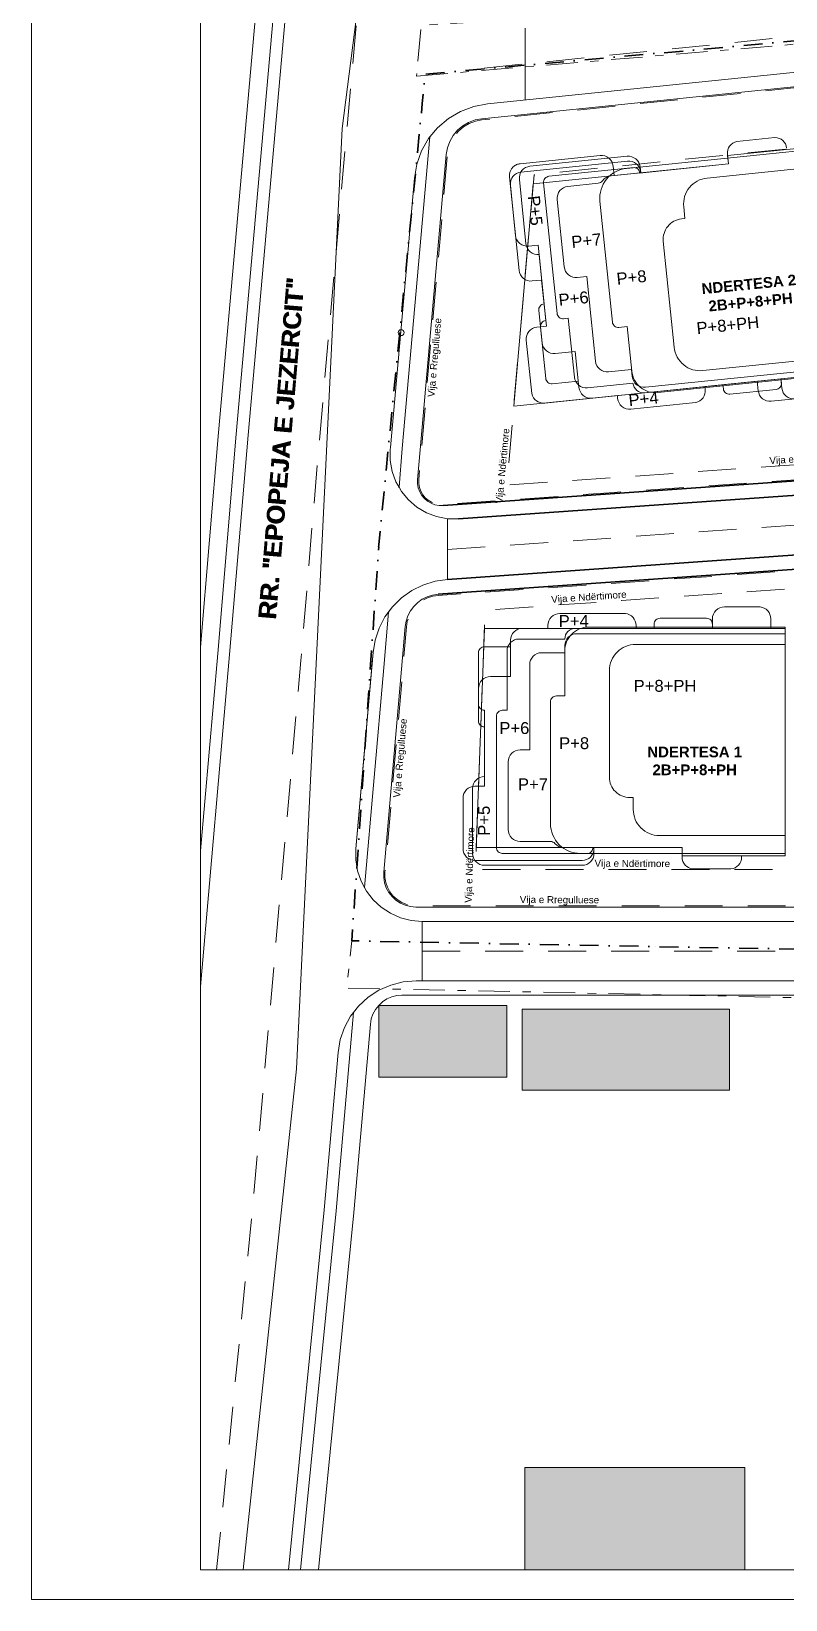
# Model space of a CAD drawing. Header units: millimetres. Extents: x 5128759 to 5835616, y -6847361 to -6545798.
# Drawn here: x 5520988 to 5584346, y -6847361 to -6715667 of the extents above; entities that cross this region are included whole.
import ezdxf

# ---------------------------------------------------------------- set-up
doc = ezdxf.new("R2010")
doc.units = ezdxf.units.MM
doc.header["$MEASUREMENT"] = 0
for name, pattern in [('ACAD_ISO03W100', [30000, 12000, -18000]), ('Dot & Dashed', [3351.388812, 1587.5, -881.944444, 0, -881.944368]), ('Double Dashed', [5468.055367, 2645.833254, -1058.333278, 705.555558, -1058.333278]), ('Long Dashed', [5291.666508, 3174.999952, -2116.666555])]:
    doc.linetypes.add(name, pattern=pattern)
for name, color, linetype, lineweight in [('2D Drafting - General_Pen_No__1', 7, 'Continuous', 13), ('A - Situacioni_Pen_No__102', 254, 'Continuous', 13), ('A - Situacioni_Pen_No__22', 8, 'Continuous', 35), ('A - Situacioni_Pen_No__42', 8, 'Continuous', 25), ('Drawing & Figure_Pen_No__7', 7, 'Continuous', 35)]:
    doc.layers.add(name, color=color, linetype=linetype, lineweight=lineweight)
for name, color, linetype, lineweight, true_color in [('2D Drafting - General_Pen_No__106', 171, 'Continuous', 13, 0xaaaaff), ('A - Pllaka meskatit_Pen_No__161', 7, 'Continuous', 13, 0x6a6a6a), ('A - Situacioni_Pen_No__103', 7, 'Continuous', 13, 0xffcc99), ('A - Situacioni_Pen_No__104', 7, 'Continuous', 13, 0x96e196), ('A - Situacioni_Pen_No__161', 7, 'Continuous', 13, 0x6a6a6a), ('A - Situacioni_Pen_No__8', 7, 'Continuous', 35, 0xa80f02), ('A - Situacioni_Pen_No__82', 7, 'Continuous', 20, 0xaaaaaa), ('Drawing & Figure_Pen_No__112', 7, 'Continuous', 13, 0xd5aaaa), ('Drawing & Figure_Pen_No__143', 7, 'Continuous', 25, 0xe1662b), ('Drawing & Figure_Pen_No__161', 7, 'Continuous', 13, 0x6a6a6a), ('Drawing & Figure_Pen_No__4', 7, 'Continuous', 20, 0x029e21)]:
    doc.layers.add(name, color=color, linetype=linetype, lineweight=lineweight, true_color=true_color)
doc.layers.add('A - Pllaka meskatit', color=7, linetype='Continuous')
doc.styles.add('GENERATED_STYLE_1', font='arial.ttf')
doc.styles.add('GENERATED_STYLE_6', font='arial.ttf')

# ---------------------------------------------------------------- blocks, each defined once
blk = doc.blocks.new('Slab_11', base_point=(5548252, -6784322))
at = {"layer": 'A - Pllaka meskatit_Pen_No__161', "color": 251, "linetype": 'Continuous', "lineweight": 13, "true_color": 0x6a6a6a, "flags": 128}
for points in [[(5612836, -6789203), (5553275, -6789203), (5552830, -6789166), (5552397, -6789056), (5551989, -6788876), (5551615, -6788631), (5551287, -6788328), (5551014, -6787975), (5550803, -6787581), (5550660, -6787158), (5550588, -6786717), (5550590, -6786271), (5552092, -6769229), (5552392, -6765657), (5552468, -6765195), (5552615, -6764752), (5552829, -6764337), (5553107, -6763960), (5553439, -6763632), (5553819, -6763360), (5554237, -6763151), (5554683, -6763010), (5555145, -6762941), (5570455, -6761869), (5592126, -6760352)], [(5592050, -6759154), (5570371, -6760672), (5555941, -6761683), (5554893, -6761840), (5553883, -6762159), (5552935, -6762632), (5552074, -6763249), (5551320, -6763993), (5551028, -6764389), (5550691, -6764845), (5550205, -6765786), (5549871, -6766792), (5549700, -6767837), (5548252, -6784322), (5548248, -6785249), (5548396, -6786163), (5548693, -6787040), (5548975, -6787565), (5549131, -6787856), (5549698, -6788588), (5550378, -6789217), (5551152, -6789725), (5552000, -6790098), (5552897, -6790326), (5553820, -6790403), (5612833, -6790403)]]:
    blk.add_lwpolyline(points, dxfattribs=at)
blk = doc.blocks.new('Slab_13', base_point=(5545094, -6844861))
at = {"layer": 'A - Pllaka meskatit_Pen_No__161', "color": 251, "linetype": 'Continuous', "lineweight": 13, "true_color": 0x6a6a6a, "flags": 128}
blk.add_lwpolyline([(5612821, -6795403), (5553301, -6795403), (5552222, -6795492), (5551172, -6795757), (5550180, -6796190), (5549272, -6796781), (5548474, -6797512), (5548046, -6798058), (5547806, -6798365), (5547287, -6799315), (5546931, -6800338), (5546747, -6801405), (5545583, -6814621), (5542582, -6844861), (5545094, -6844861), (5548072, -6814854), (5549466, -6799030), (5549540, -6798598), (5549684, -6798185), (5549894, -6797800), (5550164, -6797456), (5550487, -6797160), (5550854, -6796921), (5551256, -6796746), (5551680, -6796638), (5552117, -6796602), (5612911, -6796603)], dxfattribs=at)
blk = doc.blocks.new('Slab_14', base_point=(5551132, -6750789))
at = {"layer": 'A - Pllaka meskatit_Pen_No__161', "color": 251, "linetype": 'Continuous', "lineweight": 13, "true_color": 0x6a6a6a, "flags": 128}
blk.add_lwpolyline([(5591654, -6752966), (5569938, -6754487), (5555578, -6755493), (5555231, -6755487), (5554890, -6755422), (5554565, -6755299), (5554267, -6755123), (5554002, -6754898), (5553781, -6754630), (5553608, -6754329), (5553490, -6754003), (5553430, -6753661), (5553429, -6753314), (5553639, -6750815), (5555843, -6726016), (5555943, -6725451), (5556138, -6724912), (5556422, -6724415), (5556788, -6723974), (5557224, -6723602), (5557718, -6723311), (5558254, -6723109), (5558817, -6723001), (5619659, -6716760, 0.2167451)], format="xyb", dxfattribs=at)
blk.add_lwpolyline([(5616913, -6715835), (5559315, -6721744), (5558150, -6721966), (5557040, -6722385), (5556018, -6722988), (5555115, -6723758), (5554468, -6724538), (5554358, -6724671), (5553768, -6725701), (5553365, -6726817), (5553158, -6727985), (5551148, -6750600), (5551132, -6750789), (5551135, -6751716), (5551296, -6752628), (5551611, -6753499), (5551870, -6753952), (5552071, -6754303), (5552663, -6755017), (5553368, -6755618), (5554165, -6756089), (5555032, -6756416), (5555942, -6756590), (5556868, -6756605), (5570022, -6755684), (5591732, -6754164)], dxfattribs=at)
blk = doc.blocks.new('Slab_19', base_point=(5535187, -6795884))
at = {"layer": 'A - Pllaka meskatit_Pen_No__161', "color": 251, "linetype": 'Continuous', "lineweight": 13, "true_color": 0x6a6a6a, "flags": 128}
blk.add_lwpolyline([(5535187, -6795884), (5537645, -6767985), (5539193, -6749567), (5543704, -6698811), (5547350, -6658520), (5548984, -6640089), (5546474, -6640089), (5544860, -6658297), (5541214, -6698587), (5536702, -6749351), (5535187, -6767381)], close=True, dxfattribs=at)

msp = doc.modelspace()

# ---------------------------------------------------------------- hatches: boundary and pattern name
at = {"layer": 'A - Situacioni_Pen_No__102', "linetype": 'Continuous', "lineweight": 0, "true_color": 0xf2f2f2}
for points in [[(5560938, -6797456), (5550164, -6797456), (5550164, -6803476), (5560938, -6803476)], [(5562206, -6797772), (5579635, -6797772), (5579635, -6804585), (5562206, -6804585)], [(5562426, -6836262), (5562426, -6844861), (5580911, -6844861), (5580911, -6836262)]]:
    msp.add_hatch(color=7, dxfattribs=at).paths.add_polyline_path(points)

# ---------------------------------------------------------------- linework, layer by layer
at = {"layer": '2D Drafting - General_Pen_No__1', "color": 7, "linetype": 'Continuous', "lineweight": 13}
for p, q in [((5520988, -6637339), (5520988, -6847361)), ((5535187, -6640089), (5535187, -6844861)), ((5535187, -6844861), (5815488, -6844861)), ((5520988, -6847361), (5817988, -6847361))]:
    msp.add_line(p, q, dxfattribs=at)
at = {"layer": '2D Drafting - General_Pen_No__106', "color": 161, "linetype": 'Continuous', "lineweight": 13, "true_color": 0xaaaaff}
for points in [[(5590019, -6744217), (5561503, -6747143), (5563145, -6728478), (5579537, -6726796), (5579466, -6726101), (5588070, -6725218)], [(5558352, -6784198), (5575646, -6784198), (5575646, -6784897), (5584296, -6784897), (5584296, -6765798), (5559046, -6765798)]]:
    msp.add_lwpolyline(points, close=True, dxfattribs=at)
at = {"layer": 'A - Situacioni_Pen_No__102', "color": 254, "linetype": 'Continuous', "lineweight": 13}
for p, q in [((5553347, -6719421), (5553347, -6719421)), ((5553347, -6719421), (5553347, -6719421)), ((5554047, -6719332), (5554047, -6719333)), ((5554047, -6719332), (5554047, -6719333)), ((5552047, -6740965), (5552047, -6740965)), ((5552047, -6740965), (5552047, -6740965)), ((5550113, -6758965), (5550113, -6758965)), ((5550113, -6758965), (5550113, -6758965)), ((5550134, -6759595), (5550134, -6759595)), ((5550134, -6759595), (5550134, -6759595)), ((5550195, -6758989), (5550195, -6758989)), ((5550195, -6758989), (5550195, -6758989)), ((5550210, -6758789), (5550210, -6758789)), ((5550210, -6758789), (5550210, -6758789)), ((5572580, -6760930), (5572580, -6760930)), ((5572580, -6760930), (5572580, -6760930)), ((5547911, -6792065), (5547911, -6792065)), ((5547911, -6792065), (5547911, -6792065)), ((5573416, -6792527), (5573416, -6792527)), ((5573416, -6792527), (5573416, -6792527))]:
    msp.add_line(p, q, dxfattribs=at)
for points in [[(5535187, -6784490), (5536649, -6767899), (5538197, -6749480), (5542708, -6698721), (5546354, -6658430), (5547980, -6640089)], [(5548984, -6640089), (5547350, -6658520), (5543704, -6698811), (5539193, -6749567), (5537645, -6767985), (5535187, -6795884)], [(5535187, -6767381), (5536702, -6749351), (5541214, -6698587), (5544860, -6658297), (5546474, -6640089)], [(5535187, -6784490), (5536649, -6767899), (5538197, -6749480), (5542708, -6698721), (5546354, -6658430), (5547980, -6640089)], [(5548984, -6640089), (5547350, -6658520), (5543704, -6698811), (5539193, -6749567), (5537645, -6767985), (5535187, -6795884)], [(5535187, -6767381), (5536702, -6749351), (5541214, -6698587), (5544860, -6658297), (5546474, -6640089)], [(5556906, -6640089), (5555761, -6656020), (5547107, -6723813), (5543270, -6802779), (5538788, -6844861)], [(5556906, -6640089), (5555761, -6656020), (5547107, -6723813), (5543270, -6802779), (5538788, -6844861)], [(5616913, -6715835), (5559315, -6721744), (5558150, -6721966), (5557040, -6722385), (5556018, -6722988), (5555115, -6723758), (5554468, -6724538)], [(5619659, -6716760), (5558817, -6723001), (5558254, -6723109), (5557718, -6723311), (5557224, -6723602), (5556788, -6723974), (5556422, -6724415), (5556138, -6724912), (5555943, -6725451), (5555843, -6726016), (5553639, -6750815), (5553429, -6753314), (5553430, -6753661), (5553490, -6754003), (5553608, -6754329), (5553781, -6754630), (5554002, -6754898), (5554267, -6755123), (5554565, -6755299), (5554890, -6755422), (5555231, -6755487), (5555578, -6755493), (5569938, -6754487)], [(5554468, -6724538), (5554358, -6724671), (5553768, -6725701), (5553365, -6726817), (5553158, -6727985), (5551148, -6750600), (5551132, -6750789), (5551135, -6751716), (5551296, -6752628), (5551611, -6753499), (5551870, -6753952)], [(5554468, -6724538), (5554358, -6724671), (5553768, -6725701), (5553365, -6726817), (5553158, -6727985), (5551148, -6750600), (5551132, -6750789), (5551135, -6751716), (5551296, -6752628), (5551611, -6753499), (5551870, -6753952)], [(5554468, -6724538), (5552145, -6750686), (5551870, -6753952)], [(5554468, -6724538), (5552145, -6750686), (5551870, -6753952)], [(5554471, -6724514), (5554468, -6724538)], [(5554471, -6724514), (5554468, -6724538)], [(5551870, -6753952), (5551867, -6753986)], [(5551870, -6753952), (5551867, -6753986)], [(5551870, -6753952), (5552071, -6754303), (5552663, -6755017), (5553368, -6755618), (5554165, -6756089), (5555032, -6756416), (5555942, -6756590), (5556868, -6756605), (5570022, -6755684)], [(5551870, -6753952), (5552071, -6754303), (5552663, -6755017), (5553368, -6755618), (5554165, -6756089), (5555032, -6756416), (5555942, -6756590), (5556868, -6756605), (5570022, -6755684)], [(5550989, -6764442), (5551320, -6763993), (5552074, -6763249), (5552935, -6762632), (5553883, -6762159), (5554893, -6761840), (5555941, -6761683), (5570371, -6760672)], [(5550989, -6764442), (5551320, -6763993), (5552074, -6763249), (5552935, -6762632), (5553883, -6762159), (5554893, -6761840), (5555941, -6761683), (5570371, -6760672)], [(5570455, -6761869), (5555145, -6762941), (5554683, -6763010), (5554237, -6763151), (5553819, -6763360), (5553439, -6763632), (5553107, -6763960), (5552829, -6764337), (5552615, -6764752), (5552468, -6765195), (5552392, -6765657), (5552092, -6769229), (5550590, -6786271), (5550588, -6786717), (5550660, -6787158), (5550803, -6787581), (5551014, -6787975), (5551287, -6788328), (5551615, -6788631), (5551989, -6788876), (5552397, -6789056), (5552830, -6789166), (5553275, -6789203), (5612836, -6789203)], [(5548971, -6787557), (5548693, -6787040), (5548396, -6786163), (5548248, -6785249), (5548252, -6784322), (5549601, -6769014), (5549700, -6767837), (5549871, -6766792), (5550205, -6765786), (5550691, -6764845), (5550989, -6764442)], [(5548971, -6787557), (5548693, -6787040), (5548396, -6786163), (5548248, -6785249), (5548252, -6784322), (5549601, -6769014), (5549700, -6767837), (5549871, -6766792), (5550205, -6765786), (5550691, -6764845), (5550989, -6764442)], [(5550989, -6764442), (5550597, -6769100), (5548971, -6787557)], [(5550989, -6764442), (5550597, -6769100), (5548971, -6787557)], [(5550992, -6764402), (5550989, -6764442)], [(5550992, -6764402), (5550989, -6764442)], [(5548971, -6787557), (5548968, -6787588)], [(5548971, -6787557), (5548968, -6787588)], [(5616179, -6790419), (5612833, -6790403), (5553820, -6790403), (5552897, -6790326), (5552000, -6790098), (5551152, -6789725), (5550378, -6789217), (5549698, -6788588), (5549131, -6787856), (5548971, -6787557)], [(5680769, -6796923), (5612911, -6796603), (5552117, -6796602), (5551680, -6796638), (5551256, -6796746), (5550854, -6796921), (5550487, -6797160), (5550164, -6797456), (5549894, -6797800), (5549684, -6798185), (5549540, -6798598), (5549466, -6799030), (5548072, -6814854), (5545094, -6844861)], [(5680769, -6796923), (5612911, -6796603), (5552117, -6796602), (5551680, -6796638), (5551256, -6796746), (5550854, -6796921), (5550487, -6797160), (5550164, -6797456), (5549894, -6797800), (5549684, -6798185), (5549540, -6798598), (5549466, -6799030), (5548072, -6814854), (5545094, -6844861)], [(5691002, -6844861), (5690536, -6817013), (5690349, -6800699), (5690264, -6799842), (5690035, -6799012), (5689666, -6798234), (5689169, -6797531), (5688559, -6796923), (5687854, -6796429), (5687074, -6796064), (5686243, -6795837), (5685386, -6795757), (5680778, -6795723), (5612821, -6795403), (5553301, -6795403), (5552222, -6795492), (5551172, -6795757), (5550180, -6796190), (5549272, -6796781), (5548474, -6797512), (5548046, -6798058)], [(5691002, -6844861), (5690536, -6817013), (5690349, -6800699), (5690264, -6799842), (5690035, -6799012), (5689666, -6798234), (5689169, -6797531), (5688559, -6796923), (5687854, -6796429), (5687074, -6796064), (5686243, -6795837), (5685386, -6795757), (5680778, -6795723), (5612821, -6795403), (5553301, -6795403), (5552222, -6795492), (5551172, -6795757), (5550180, -6796190), (5549272, -6796781), (5548474, -6797512), (5548046, -6798058)], [(5548046, -6798058), (5547806, -6798365), (5547287, -6799315), (5546931, -6800338), (5546747, -6801405), (5545583, -6814621), (5542582, -6844861)], [(5548046, -6798058), (5547806, -6798365), (5547287, -6799315), (5546931, -6800338), (5546747, -6801405), (5545583, -6814621), (5542582, -6844861)], [(5548046, -6798058), (5546578, -6814714), (5543587, -6844861)], [(5548046, -6798058), (5546578, -6814714), (5543587, -6844861)], [(5548049, -6798019), (5548046, -6798058)], [(5548049, -6798019), (5548046, -6798058)]]:
    msp.add_lwpolyline(points, dxfattribs=at)
at = {"layer": 'A - Situacioni_Pen_No__102', "color": 254, "linetype": 'Double Dashed', "lineweight": 13, "flags": 128}
msp.add_lwpolyline([(5553347, -6719421), (5588159, -6716486), (5620801, -6713422), (5644742, -6711879), (5649847, -6710676), (5653549, -6710661), (5647330, -6706905), (5644356, -6707694), (5619807, -6710322), (5588753, -6713228), (5553742, -6715149)], close=True, dxfattribs=at)
msp.add_lwpolyline([(5553347, -6719421), (5588159, -6716486), (5620801, -6713422), (5644742, -6711879), (5649847, -6710676), (5653549, -6710661), (5647330, -6706905), (5644356, -6707694), (5619807, -6710322), (5588753, -6713228), (5553742, -6715149)], close=True, dxfattribs=at)
msp.add_lwpolyline([(5622445, -6793449), (5622411, -6797826), (5597028, -6797092), (5593030, -6796976), (5547485, -6796004), (5547905, -6792041)], dxfattribs=at)
msp.add_lwpolyline([(5622445, -6793449), (5622411, -6797826), (5597028, -6797092), (5593030, -6796976), (5547485, -6796004), (5547905, -6792041)], dxfattribs=at)
at = {"layer": 'A - Situacioni_Pen_No__102', "color": 254, "linetype": 'Continuous', "lineweight": 13, "flags": 128}
for points in [[(5560938, -6797456), (5550164, -6797456), (5550164, -6803476), (5560938, -6803476)], [(5562206, -6797772), (5562206, -6804585), (5579635, -6804585), (5579635, -6797772)]]:
    msp.add_lwpolyline(points, close=True, dxfattribs=at)
msp.add_lwpolyline([(5580911, -6844861), (5580911, -6836262), (5562426, -6836262), (5562426, -6844861)], dxfattribs=at)
at = {"layer": 'A - Situacioni_Pen_No__102', "color": 254, "linetype": 'Continuous', "lineweight": 13}
msp.add_circle((5552047, -6740965), 250, dxfattribs=at)
msp.add_circle((5552047, -6740965), 250, dxfattribs=at)
at = {"layer": 'A - Situacioni_Pen_No__103', "color": 31, "linetype": 'Long Dashed', "lineweight": 13, "true_color": 0xffcc99, "flags": 128}
msp.add_lwpolyline([(5770027, -6668523), (5658087, -6681079), (5657519, -6681188), (5656977, -6681383), (5656473, -6681659), (5656017, -6682010), (5655621, -6682427), (5655295, -6682901), (5655046, -6683419), (5654881, -6683970), (5654802, -6684544), (5653576, -6705492), (5653366, -6706991), (5652915, -6708439), (5652236, -6709796), (5651347, -6711025), (5650270, -6712094), (5649036, -6712976), (5647675, -6713646), (5646223, -6714088), (5644726, -6714289), (5558831, -6723100), (5558281, -6723205), (5557761, -6723401), (5557283, -6723684), (5556860, -6724045), (5556505, -6724472), (5556229, -6724955), (5556040, -6725477), (5555942, -6726029), (5553739, -6750824), (5553529, -6753318), (5553530, -6753652), (5553587, -6753977), (5553700, -6754287), (5553863, -6754573), (5554074, -6754827), (5554325, -6755041), (5554609, -6755209), (5554917, -6755325), (5555241, -6755387), (5555575, -6755393), (5569931, -6754388), (5591647, -6752867), (5634166, -6750424), (5676713, -6748514), (5680743, -6748384), (5719277, -6747138), (5726130, -6746601), (5727976, -6746535), (5729814, -6746772), (5731588, -6747306), (5733251, -6748123), (5734758, -6749201), (5736069, -6750511), (5737148, -6752018), (5737966, -6753680), (5738502, -6755454), (5738740, -6757287), (5739342, -6770079), (5739428, -6770716), (5739621, -6771326), (5739915, -6771892), (5740303, -6772400), (5740773, -6772834), (5741310, -6773180), (5741898, -6773429), (5742521, -6773572), (5743159, -6773607), (5743793, -6773531), (5744409, -6773346), (5770027, -6763163)], dxfattribs=at)
msp.add_lwpolyline([(5550688, -6786710), (5550757, -6787134), (5550895, -6787541), (5551098, -6787920), (5551361, -6788260), (5551677, -6788552), (5552037, -6788788), (5552430, -6788961), (5552847, -6789067), (5553279, -6789103), (5612836, -6789103), (5680816, -6789423), (5684678, -6789451), (5685341, -6789403), (5685983, -6789252), (5686594, -6789001), (5687157, -6788657), (5687659, -6788227), (5688086, -6787724), (5688428, -6787159), (5688677, -6786547), (5688826, -6785904), (5688871, -6785241), (5688570, -6759054), (5688522, -6758537), (5688394, -6758037), (5688189, -6757563), (5687911, -6757128), (5687568, -6756743), (5687168, -6756417), (5686721, -6756158), (5686239, -6755974), (5685734, -6755868), (5685214, -6755843), (5680989, -6755980), (5677011, -6756109), (5634558, -6758014), (5592132, -6760451), (5570462, -6761969), (5555156, -6763041), (5554706, -6763108), (5554275, -6763244), (5553871, -6763446), (5553504, -6763709), (5553182, -6764026), (5552915, -6764390), (5552707, -6764791), (5552565, -6765219), (5552491, -6765669), (5552191, -6769237), (5550690, -6786276)], close=True, dxfattribs=at)
msp.add_lwpolyline([(5550688, -6786710), (5550757, -6787134), (5550895, -6787541), (5551098, -6787920), (5551361, -6788260), (5551677, -6788552), (5552037, -6788788), (5552430, -6788961), (5552847, -6789067), (5553279, -6789103), (5612836, -6789103), (5680816, -6789423), (5684678, -6789451), (5685341, -6789403), (5685983, -6789252), (5686594, -6789001), (5687157, -6788657), (5687659, -6788227), (5688086, -6787724), (5688428, -6787159), (5688677, -6786547), (5688826, -6785904), (5688871, -6785241), (5688570, -6759054), (5688522, -6758537), (5688394, -6758037), (5688189, -6757563), (5687911, -6757128), (5687568, -6756743), (5687168, -6756417), (5686721, -6756158), (5686239, -6755974), (5685734, -6755868), (5685214, -6755843), (5680989, -6755980), (5677011, -6756109), (5634558, -6758014), (5592132, -6760451), (5570462, -6761969), (5555156, -6763041), (5554706, -6763108), (5554275, -6763244), (5553871, -6763446), (5553504, -6763709), (5553182, -6764026), (5552915, -6764390), (5552707, -6764791), (5552565, -6765219), (5552491, -6765669), (5552191, -6769237), (5550690, -6786276)], close=True, dxfattribs=at)
at = {"layer": 'A - Situacioni_Pen_No__104', "color": 81, "linetype": 'Long Dashed', "lineweight": 13, "true_color": 0x96e196, "flags": 128}
msp.add_lwpolyline([(5656166, -6713576, -0.1533425), (5648977, -6718917), (5563212, -6727715), (5560920, -6753765), (5591568, -6751619), (5634102, -6749176), (5676664, -6747265), (5680703, -6747135), (5719207, -6745890), (5720585, -6745782), (5720466, -6713632)], format="xyb", dxfattribs=at)
msp.add_lwpolyline([(5634635, -6759512), (5677069, -6757607), (5684236, -6757376), (5684485, -6786391), (5680835, -6786373), (5612843, -6786053), (5558282, -6786053), (5559103, -6764268), (5570566, -6763465), (5592228, -6761948)], close=True, dxfattribs=at)
at = {"layer": 'A - Situacioni_Pen_No__161', "color": 251, "linetype": 'Long Dashed', "lineweight": 13, "true_color": 0x6a6a6a, "flags": 128}
for points in [[(5536552, -6844861), (5539609, -6814062), (5543623, -6768500), (5545171, -6750083), (5549680, -6699347), (5553326, -6659055), (5555007, -6640089)], [(5555941, -6759176), (5591891, -6756659), (5634364, -6754219), (5676865, -6752311), (5685096, -6752045)], [(5555941, -6759176), (5591891, -6756659), (5634364, -6754219), (5676865, -6752311), (5685096, -6752045)]]:
    msp.add_lwpolyline(points, dxfattribs=at)
at = {"layer": 'A - Situacioni_Pen_No__22', "color": 8, "linetype": 'Continuous', "lineweight": 35}
for points in [[(5555578, -6755493), (5591654, -6752966), (5634171, -6750524), (5676716, -6748614), (5719282, -6747238), (5726136, -6746701)], [(5555578, -6755493), (5591654, -6752966), (5634171, -6750524), (5676716, -6748614), (5719282, -6747238), (5726136, -6746701)], [(5556868, -6756605), (5591732, -6754164), (5634236, -6751722), (5676768, -6749813), (5691755, -6749329), (5719321, -6748437), (5726277, -6747892)], [(5556868, -6756605), (5591732, -6754164), (5634236, -6751722), (5676768, -6749813), (5691755, -6749329), (5719321, -6748437), (5726277, -6747892)], [(5555941, -6761683), (5592050, -6759154), (5634492, -6756716), (5676961, -6754810), (5685176, -6754544)], [(5555941, -6761683), (5592050, -6759154), (5634492, -6756716), (5676961, -6754810), (5685176, -6754544)], [(5685215, -6755743), (5677008, -6756009), (5634553, -6757914), (5592126, -6760352), (5555145, -6762941)], [(5685215, -6755743), (5677008, -6756009), (5634553, -6757914), (5592126, -6760352), (5555145, -6762941)]]:
    msp.add_lwpolyline(points, dxfattribs=at)
at = {"layer": 'A - Situacioni_Pen_No__8', "color": 14, "linetype": 'Dot & Dashed', "lineweight": 35, "true_color": 0xa80f02, "flags": 128}
msp.add_lwpolyline([(5645817, -6710161), (5646440, -6710092), (5651539, -6709491), (5659253, -6708581), (5696287, -6704213), (5705755, -6703680), (5731186, -6702249), (5731687, -6704447), (5731844, -6736349), (5731802, -6748282), (5731799, -6749347), (5732357, -6753197), (5733569, -6761700), (5736344, -6781190), (5736347, -6786348), (5736355, -6794594), (5736653, -6802778), (5736717, -6804546), (5696621, -6805902), (5694011, -6805990), (5693786, -6793883), (5687404, -6793707), (5664958, -6792137), (5663235, -6792134), (5639316, -6792034), (5637459, -6792267), (5630916, -6793088), (5622445, -6793449), (5598576, -6793276), (5590777, -6792362), (5587570, -6792765), (5573406, -6792525), (5547905, -6792041), (5550119, -6759580), (5550161, -6758965), (5550158, -6758946), (5550171, -6758781), (5551940, -6740840), (5553825, -6721737), (5554049, -6719268), (5592603, -6715799), (5604007, -6714773), (5611950, -6713897)], close=True, dxfattribs=at)
msp.add_lwpolyline([(5645817, -6710161), (5646440, -6710092), (5651539, -6709491), (5659253, -6708581), (5696287, -6704213), (5705755, -6703680), (5731186, -6702249), (5731687, -6704447), (5731844, -6736349), (5731802, -6748282), (5731799, -6749347), (5732357, -6753197), (5733569, -6761700), (5736344, -6781190), (5736347, -6786348), (5736355, -6794594), (5736653, -6802778), (5736717, -6804546), (5696621, -6805902), (5694011, -6805990), (5693786, -6793883), (5687404, -6793707), (5664958, -6792137), (5663235, -6792134), (5639316, -6792034), (5637459, -6792267), (5630916, -6793088), (5622445, -6793449), (5598576, -6793276), (5590777, -6792362), (5587570, -6792765), (5573406, -6792525), (5547905, -6792041), (5550119, -6759580), (5550161, -6758965), (5550158, -6758946), (5550171, -6758781), (5551940, -6740840), (5553825, -6721737), (5554049, -6719268), (5592603, -6715799), (5604007, -6714773), (5611950, -6713897)], close=True, dxfattribs=at)
at = {"layer": 'Drawing & Figure_Pen_No__112', "color": 9, "linetype": 'Continuous', "lineweight": 13, "true_color": 0xd5aaaa}
for points in [[(5584427, -6725474, 0.3866134), (5583436, -6724587), (5580248, -6724914, 0.3866134), (5579455, -6726000), (5579537, -6726796), (5569937, -6727781), (5569856, -6726985, 0.4142128), (5568759, -6726092), (5562044, -6726781, 0.0759096), (5561752, -6726857, 0.0846815), (5561469, -6727040, 0.2367343), (5561151, -6727878), (5561431, -6730609), (5561957, -6735737, 0.4142136), (5563054, -6736630), (5563850, -6736548), (5564248, -6740428), (5563452, -6740509, 0.4142136), (5562560, -6741606), (5563019, -6746083, 0.3866134), (5564105, -6746876), (5564901, -6746794), (5581962, -6745044), (5582043, -6745840, 0.4142136), (5583140, -6746733), (5586323, -6746406, 0.3866134)], [(5585130, -6746528, -0.4142136), (5584033, -6745636), (5583951, -6744840), (5577570, -6745495), (5577596, -6745743, -0.3866134), (5576802, -6746830), (5571331, -6747391, -0.4142136), (5570234, -6746498), (5570209, -6746250), (5568085, -6746468, -0.4142136), (5566988, -6745575), (5566932, -6745028), (5564743, -6745252, -0.4142136), (5564195, -6744806), (5563753, -6740498, -0.4142136), (5564199, -6739950), (5563549, -6733613), (5562753, -6733695, -0.4142136), (5561656, -6732802), (5561431, -6730609), (5561223, -6728574, -0.4142136), (5562115, -6727478), (5571068, -6726559, -0.4142136), (5572165, -6727452), (5572175, -6727551), (5579537, -6726796), (5579455, -6726000, -0.3866134), (5580248, -6724914), (5583436, -6724587, -0.3866134), (5584427, -6725474)], [(5585130, -6746528, -0.4142136), (5584033, -6745636), (5583951, -6744840), (5578281, -6745422), (5568085, -6746468, -0.4142136), (5566988, -6745575), (5566676, -6742541), (5564985, -6742714, -0.4142136), (5563888, -6741822), (5563610, -6739106, -0.4142136), (5564056, -6738557), (5563631, -6734409, -0.4142136), (5562534, -6733516), (5561978, -6728095, -0.4142136), (5562870, -6726998), (5571028, -6726161, -0.4142128), (5572124, -6727054), (5572175, -6727551), (5579537, -6726796), (5579455, -6726000, -0.3866134), (5580248, -6724914), (5583436, -6724587, -0.3866134), (5584427, -6725474)], [(5590019, -6744217), (5583951, -6744840), (5583987, -6745188, -0.4142136), (5583541, -6745736), (5579661, -6746134, -0.4142136), (5579113, -6745688), (5579077, -6745340), (5578281, -6745422), (5572511, -6746013, -0.4142136), (5571524, -6745210), (5567694, -6745603, -0.4142136), (5566597, -6744710), (5566089, -6739756), (5565691, -6739797, -0.4142136), (5565143, -6739351), (5564018, -6728388, -0.4142136), (5564465, -6727840), (5571627, -6727105, -0.4142136), (5572076, -6727562), (5579537, -6726796), (5579455, -6726000, -0.3866134), (5580248, -6724914), (5583436, -6724587, -0.3866134), (5584427, -6725474)]]:
    msp.add_lwpolyline(points, format="xyb", dxfattribs=at)
for points in [[(5565166, -6729778, -0.4142136), (5566059, -6728681), (5568596, -6728421, 0.2134218), (5568949, -6728217, -0.2134218), (5569657, -6727810), (5579537, -6726796), (5579466, -6726101), (5584439, -6725591), (5588070, -6725218), (5589973, -6743770), (5572565, -6745556, -0.4142136), (5571468, -6744663), (5571407, -6744066), (5569467, -6744265, -0.4142136), (5568370, -6743372), (5567979, -6739562), (5567640, -6736260), (5566845, -6736341, -0.4142136), (5565748, -6735449)], [(5568749, -6729913, -0.4142136), (5570980, -6727171), (5584360, -6725799), (5588091, -6725416), (5590030, -6744317), (5573616, -6746001, -0.4142136), (5571422, -6744215), (5571036, -6740455), (5570340, -6740526, -0.4142136), (5569792, -6740080)], [(5577397, -6744158, -0.4142136), (5574981, -6742191), (5574068, -6733290, -0.4142136), (5575588, -6731422), (5575884, -6731392), (5575782, -6730398, -0.4142136), (5577748, -6727982), (5588243, -6726905), (5589882, -6742878)], [(5558246, -6779048, 0.4142136), (5557246, -6780048), (5557246, -6782253), (5557246, -6784298, 0.4142136), (5558246, -6785298), (5567246, -6785298, 0.4142136), (5568246, -6784298), (5568246, -6784198), (5575646, -6784198), (5575646, -6784998, 0.3866134), (5576546, -6785998), (5579749, -6785998, 0.3866134), (5580646, -6785015), (5580646, -6784897), (5584296, -6784897), (5584296, -6765798), (5583096, -6765798), (5583096, -6764998, 0.3866134), (5582196, -6763998), (5579196, -6763998, 0.4142136), (5578196, -6764998), (5578196, -6765798), (5571781, -6765798), (5571781, -6765548, 0.3866134), (5570881, -6764548), (5565381, -6764548, 0.4142136), (5564381, -6765548), (5564381, -6765798), (5562246, -6765798, 0.4142136), (5561246, -6766798), (5561246, -6767348), (5559046, -6767348, 0.4142136), (5558546, -6767848), (5558546, -6772178, 0.4142136), (5559046, -6772678), (5559046, -6779048)], [(5559046, -6778248, 0.4142136), (5558046, -6779248), (5558046, -6784698, 0.4142136), (5559046, -6785698), (5567246, -6785698, 0.4142128), (5568246, -6784698), (5568246, -6784198), (5575646, -6784198), (5575646, -6784998, 0.3866134), (5576546, -6785998), (5579749, -6785998, 0.3866134), (5580646, -6785015), (5580646, -6784897), (5584296, -6784897), (5584296, -6765798), (5583096, -6765798), (5583096, -6764998, 0.3866134), (5582196, -6763998), (5579196, -6763998, 0.4142136), (5578196, -6764998), (5578196, -6765798), (5572496, -6765798), (5562246, -6765798, 0.4142136), (5561246, -6766798), (5561246, -6769848), (5559546, -6769848, 0.4142136), (5558546, -6770848), (5558546, -6773578, 0.4142136), (5559046, -6774078)], [(5560046, -6784198, 0.4142136), (5560546, -6784698), (5567746, -6784698, 0.4142136), (5568146, -6784198), (5575646, -6784198), (5575646, -6784998, 0.3866134), (5576546, -6785998), (5579749, -6785998, 0.3866134), (5580646, -6785015), (5580646, -6784897), (5584296, -6784897), (5584296, -6765798), (5578196, -6765798), (5578196, -6765448, 0.4142136), (5577696, -6764948), (5573796, -6764948, 0.4142136), (5573296, -6765448), (5573296, -6765798), (5572496, -6765798), (5566696, -6765798, 0.4142136), (5565796, -6766698), (5561946, -6766698, 0.4142136), (5560946, -6767698), (5560946, -6772678), (5560546, -6772678, 0.4142136), (5560046, -6773178)], [(5561046, -6782698, 0.4142136), (5562046, -6783698), (5564596, -6783698, -0.2134218), (5564968, -6783865, 0.2134218), (5565714, -6784198), (5575646, -6784198), (5575646, -6784897), (5580646, -6784897), (5584296, -6784897), (5584296, -6766248), (5566796, -6766248, 0.4142136), (5565796, -6767248), (5565796, -6767848), (5563846, -6767848, 0.4142136), (5562846, -6768848), (5562846, -6772678), (5562846, -6775998), (5562046, -6775998, 0.4142136), (5561046, -6776998)], [(5564596, -6782198, 0.4142136), (5567096, -6784698), (5580546, -6784698), (5584296, -6784698), (5584296, -6765698), (5567796, -6765698, 0.4142136), (5565796, -6767698), (5565796, -6771478), (5565096, -6771478, 0.4142136), (5564596, -6771978)], [(5571746, -6767145, 0.4142136), (5569542, -6769348), (5569542, -6778296, 0.4142136), (5571246, -6779999), (5571542, -6779999), (5571542, -6780998, 0.4142136), (5573746, -6783202), (5584296, -6783202), (5584296, -6767145)]]:
    msp.add_lwpolyline(points, format="xyb", close=True, dxfattribs=at)
at = {"layer": 'Drawing & Figure_Pen_No__161', "color": 251, "linetype": 'Long Dashed', "lineweight": 13, "true_color": 0x6a6a6a, "flags": 128}
msp.add_lwpolyline([(5559009, -6718759), (5601663, -6714384), (5644406, -6709999, 0.3872706), (5649284, -6705237), (5650510, -6684289)], format="xyb", dxfattribs=at)
msp.add_lwpolyline([(5559009, -6718759), (5601663, -6714384), (5644406, -6709999, 0.3872706), (5649284, -6705237), (5650510, -6684289)], format="xyb", dxfattribs=at)
at = {"layer": 'Drawing & Figure_Pen_No__161', "color": 251, "linetype": 'ACAD_ISO03W100', "lineweight": 13, "true_color": 0x6a6a6a, "flags": 128}
for points in [[(5562479, -6721419), (5562479, -6715388)], [(5562479, -6721419), (5562479, -6715388)], [(5555941, -6761683), (5555942, -6756590)], [(5555941, -6761683), (5555942, -6756590)], [(5553820, -6795403), (5553820, -6790403)], [(5553820, -6795403), (5553820, -6790403)]]:
    msp.add_lwpolyline(points, dxfattribs=at)
at = {"layer": 'Drawing & Figure_Pen_No__161', "color": 251, "linetype": 'Long Dashed', "lineweight": 13, "true_color": 0x6a6a6a, "flags": 128}
msp.add_lwpolyline([(5553820, -6792903), (5612827, -6792903), (5680793, -6793223), (5684850, -6793253)], dxfattribs=at)
msp.add_lwpolyline([(5553820, -6792903), (5612827, -6792903), (5680793, -6793223), (5684850, -6793253)], dxfattribs=at)
at = {"layer": 'Drawing & Figure_Pen_No__7', "color": 7, "linetype": 'Continuous', "lineweight": 35}
for points in [[(5562353, -6737594), (5562344, -6737595)], [(5562353, -6737594), (5562344, -6737595)], [(5562192, -6739421), (5562183, -6739422)], [(5562192, -6739421), (5562183, -6739422)]]:
    msp.add_lwpolyline(points, dxfattribs=at)

# ---------------------------------------------------------------- block references
at = {"layer": 'A - Pllaka meskatit', "color": 251, "linetype": 'Continuous', "lineweight": 13, "true_color": 0x6a6a6a}
for name, p in [('Slab_19', (5535187, -6795884)), ('Slab_14', (5551132, -6750789)), ('Slab_11', (5548252, -6784322)), ('Slab_13', (5545094, -6844861))]:
    msp.add_blockref(name, p, dxfattribs=at)

# ---------------------------------------------------------------- texts
at = {"layer": 'A - Situacioni_Pen_No__42', "color": 8, "linetype": 'Continuous', "lineweight": 25, "insert": (5581446, -6738858), "char_height": 900, "attachment_point": 8, "rotation": 5.61956, "style": 'GENERATED_STYLE_6'}
msp.add_mtext('\\A1;{\\pqc;\\fArial|b1|i0|c0|p34;NDERTESA 2\\P\\pqc;\\fArial|b1|i0|c0|p34;2B+P+\\fArial|b1|i0|c0|p34;8\\fArial|b1|i0|c0|p34;+PH\\P\\pqc;\\fArial|b1|i0|c0|p34;}', dxfattribs=at)
at = {"layer": 'A - Situacioni_Pen_No__42', "color": 8, "linetype": 'Continuous', "lineweight": 25, "insert": (5576705, -6778142), "char_height": 900, "attachment_point": 8, "style": 'GENERATED_STYLE_6'}
msp.add_mtext('\\A1;{\\pqc;\\fArial|b1|i0|c0|p34;NDERTESA 1\\P\\pqc;\\fArial|b1|i0|c0|p34;2B+P+8+PH\\P\\pqc;\\fArial|b1|i0|c0|p34;}', dxfattribs=at)
at = {"layer": 'A - Situacioni_Pen_No__82', "color": 253, "linetype": 'Continuous', "lineweight": 20, "true_color": 0xaaaaaa, "char_height": 1500, "attachment_point": 8, "rotation": 85.19654, "style": 'GENERATED_STYLE_6'}
for insert in [(5542757, -6750770), (5542759, -6750705)]:
    msp.add_mtext('\\A1;{\\pqc;\\fArial|b1|i0|c0|p34;RR. "EPOPEJA\\fArial|b1|i0|c0|p34; E\\fArial|b1|i0|c0|p34; JEZERCIT"}', dxfattribs=dict(at, insert=insert))
at = {"layer": 'Drawing & Figure_Pen_No__112', "color": 9, "linetype": 'Continuous', "lineweight": 13, "true_color": 0xd5aaaa, "char_height": 1000, "attachment_point": 7, "style": 'GENERATED_STYLE_1'}
for s, insert, rotation in [('\\A1;{\\pql;\\fArial|b0|i0|c0|p34;P+5}', (5562678, -6729509), 275.8573), ('\\A1;{\\pql;\\fArial|b0|i0|c0|p34;P+\\fArial|b0|i0|c0|p34;7}', (5566403, -6733862), 5.8573), ('\\A1;{\\pql;\\fArial|b0|i0|c0|p34;P+8}', (5570197, -6736965), 5.8573), ('\\A1;{\\pql;\\fArial|b0|i0|c0|p34;P+\\fArial|b0|i0|c0|p34;6}', (5565331, -6738743), 5.8573), ('\\A1;{\\pql;\\fArial|b0|i0|c0|p34;P+\\fArial|b0|i0|c0|p34;8\\fArial|b0|i0|c0|p34;+PH}', (5576914, -6741116), 5.8573), ('\\A1;{\\pql;\\fArial|b0|i0|c0|p34;P+\\fArial|b0|i0|c0|p34;4}', (5571204, -6747155), 5.8573), ('\\A1;{\\pql;\\fArial|b0|i0|c0|p34;P+5}', (5559516, -6783220), 90)]:
    msp.add_mtext(s, dxfattribs=dict(at, insert=insert, rotation=rotation))
for s, insert in [('\\A1;{\\pql;\\fArial|b0|i0|c0|p34;P+\\fArial|b0|i0|c0|p34;4}', (5565279, -6765682)), ('\\A1;{\\pql;\\fArial|b0|i0|c0|p34;P+\\fArial|b0|i0|c0|p34;8\\fArial|b0|i0|c0|p34;+PH}', (5571575, -6771140)), ('\\A1;{\\pql;\\fArial|b0|i0|c0|p34;P+\\fArial|b0|i0|c0|p34;6}', (5560294, -6774683)), ('\\A1;{\\pql;\\fArial|b0|i0|c0|p34;P+8}', (5565317, -6775954)), ('\\A1;{\\pql;\\fArial|b0|i0|c0|p34;P+\\fArial|b0|i0|c0|p34;7}', (5561859, -6779395))]:
    msp.add_mtext(s, dxfattribs=dict(at, insert=insert))
at = {"layer": 'Drawing & Figure_Pen_No__143', "color": 32, "linetype": 'Continuous', "lineweight": 25, "true_color": 0xe1662b, "char_height": 587.78, "attachment_point": 7, "style": 'GENERATED_STYLE_1'}
for insert, rotation in [((5555025, -6746416), 84.96492), ((5552134, -6780050), 84.96492), ((5562014, -6789040), 359.73039)]:
    msp.add_mtext('\\A1;{\\pql;\\fArial|b0|i0|c0|p34;Vija e Rregulluese}', dxfattribs=dict(at, insert=insert, rotation=rotation))
at = {"layer": 'Drawing & Figure_Pen_No__4', "color": 104, "linetype": 'Continuous', "lineweight": 20, "true_color": 0x029e21, "char_height": 587.78, "attachment_point": 7, "style": 'GENERATED_STYLE_1'}
for insert, rotation in [((5560734, -6755360), 84.63614), ((5583015, -6752186), 3.60066), ((5564687, -6763845), 4.0059), ((5558144, -6788863), 87.84156), ((5568294, -6785992), 359.73039)]:
    msp.add_mtext('\\A1;{\\pql;\\fArial|b0|i0|c0|p34;Vija e Ndërtimore}', dxfattribs=dict(at, insert=insert, rotation=rotation))

doc.saveas('drawing.dxf')
